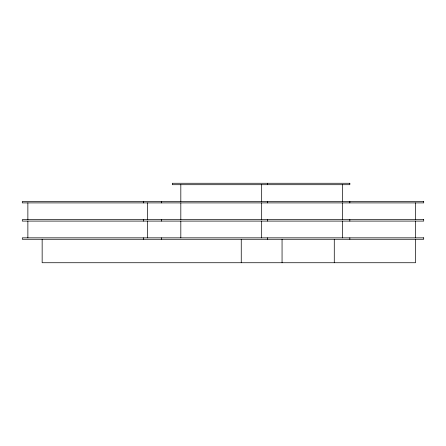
<?xml version="1.0" encoding="UTF-8"?>
<svg xmlns="http://www.w3.org/2000/svg" width="446" height="446" viewBox="0 0 446 446"><rect width="100%" height="100%" fill="white"/><g stroke="black" fill="none" stroke-linecap="round" stroke-linejoin="round"><path stroke-width="0.67" d="M415.544 202.897L415.544 219.649M415.544 221.088L415.544 237.841M415.544 239.273L415.544 262.733L42.153 262.733L42.153 239.273M349.837 201.458L349.837 202.897M349.837 219.649L349.837 221.088M349.837 237.841L349.837 239.273M342.372 184.705L342.372 201.458M342.372 202.897L342.372 219.649M342.372 221.088L342.372 237.841M334.277 239.273L334.277 262.733M282.056 239.273L282.056 262.733M267.561 183.267L267.561 184.705M267.561 201.458L267.561 202.897M267.561 219.649L267.561 221.088M267.561 237.841L267.561 239.273M261.674 184.705L261.674 201.458M261.674 202.897L261.674 219.649M261.674 221.088L261.674 237.841M241.253 239.273L241.253 262.733M180.82 184.705L180.82 201.458M180.82 202.897L180.82 219.649M180.82 221.088L180.82 237.841M161.407 201.458L161.407 202.897M161.407 219.649L161.407 221.088M161.407 237.841L161.407 239.273M147.503 202.897L147.503 219.649M147.503 221.088L147.503 237.841M143.684 201.458L143.684 202.897M143.684 219.649L143.684 221.088M143.684 237.841L143.684 239.273M27.869 202.897L27.869 219.649M27.869 221.088L27.869 237.841M349.837 183.267L172.323 183.267L172.323 184.705L349.837 184.705L349.837 183.267M423.7 201.458L22.3 201.458L22.3 202.897L423.7 202.897L423.7 201.458M423.7 219.649L22.3 219.649L22.3 221.088L423.7 221.088L423.7 219.649M423.7 237.841L22.3 237.841L22.3 239.273L423.7 239.273L423.7 237.841"/></g></svg>
